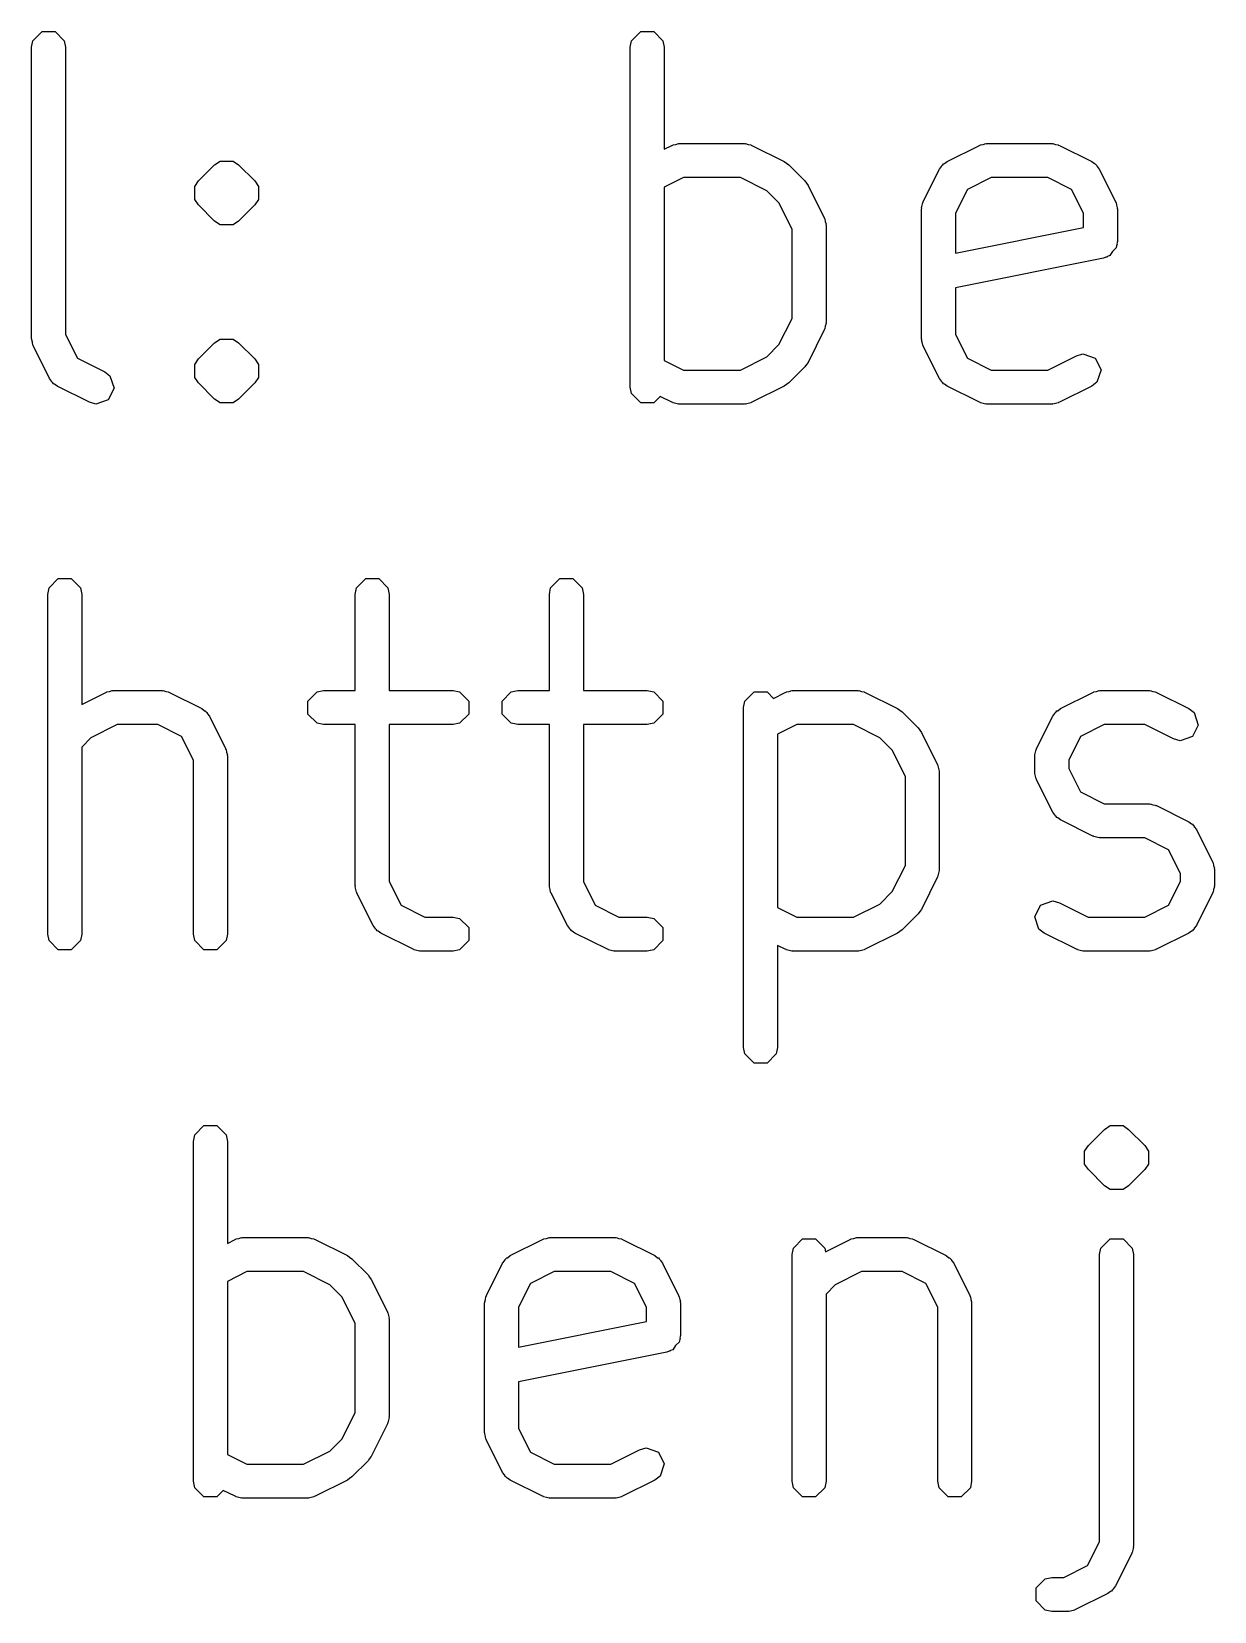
# Model space of a CAD drawing. Header units: inches. Extents: x 2.83 to 5.13, y -5.32 to -1.56.
# Drawn here: x 3.8722 to 4.0092, y -3.6085 to -3.4254 of the extents above; entities that cross this region are included whole.
import ezdxf

# ---------------------------------------------------------------- set-up
doc = ezdxf.new("R2010")
doc.units = ezdxf.units.IN
doc.header["$MEASUREMENT"] = 0
doc.layers.add('F.Silkscreen', color=41, linetype='CONTINUOUS', true_color=0xf2eda1)

msp = doc.modelspace()

# ---------------------------------------------------------------- linework, layer by layer
at = {"layer": 'F.Silkscreen', "linetype": 'CONTINUOUS'}
for p, q in [((3.8722, -3.42726), (3.87235, -3.42651)), ((3.87235, -3.42651), (3.87342, -3.42545)), ((3.87342, -3.42545), (3.87492, -3.42545)), ((3.87492, -3.42545), (3.87599, -3.42651)), ((3.87599, -3.42651), (3.87614, -3.42726)), ((3.94157, -3.42726), (3.94172, -3.42651)), ((3.94172, -3.42651), (3.94278, -3.42545)), ((3.94278, -3.42545), (3.94429, -3.42545)), ((3.94429, -3.42545), (3.94535, -3.42651)), ((3.94535, -3.42651), (3.9455, -3.42726)), ((3.8722, -3.46101), (3.8722, -3.42726)), ((3.87614, -3.42726), (3.87614, -3.46055)), ((3.94157, -3.46664), (3.94157, -3.42726)), ((3.9455, -3.42726), (3.9455, -3.43908)), ((3.9455, -3.43908), (3.9464, -3.43863)), ((3.9464, -3.43863), (3.9465, -3.4386)), ((3.9465, -3.4386), (3.94653, -3.43857)), ((3.94653, -3.43857), (3.94684, -3.43851)), ((3.94684, -3.43851), (3.94714, -3.43842)), ((3.94714, -3.43842), (3.94719, -3.43844)), ((3.94719, -3.43844), (3.94728, -3.43842)), ((3.94728, -3.43842), (3.95478, -3.43842)), ((3.95478, -3.43842), (3.95488, -3.43844)), ((3.95488, -3.43844), (3.95492, -3.43842)), ((3.95492, -3.43842), (3.95523, -3.43851)), ((3.95523, -3.43851), (3.95554, -3.43857)), ((3.95554, -3.43857), (3.95557, -3.4386)), ((3.95557, -3.4386), (3.95566, -3.43863)), ((3.95566, -3.43863), (3.95941, -3.4405)), ((3.97828, -3.4405), (3.98202, -3.43863)), ((3.98202, -3.43863), (3.98212, -3.4386)), ((3.98212, -3.4386), (3.98215, -3.43857)), ((3.98215, -3.43857), (3.98246, -3.43851)), ((3.98246, -3.43851), (3.98277, -3.43842)), ((3.98277, -3.43842), (3.98281, -3.43844)), ((3.98281, -3.43844), (3.98291, -3.43842)), ((3.98291, -3.43842), (3.9904, -3.43842)), ((3.9904, -3.43842), (3.9905, -3.43844)), ((3.9905, -3.43844), (3.99054, -3.43842)), ((3.99054, -3.43842), (3.99085, -3.43851)), ((3.99085, -3.43851), (3.99116, -3.43857)), ((3.99116, -3.43857), (3.99119, -3.4386)), ((3.99119, -3.4386), (3.99128, -3.43863)), ((3.99128, -3.43863), (3.99503, -3.4405)), ((3.89152, -3.44275), (3.8934, -3.44087)), ((3.8934, -3.44087), (3.89404, -3.44044)), ((3.89404, -3.44044), (3.89554, -3.44044)), ((3.89554, -3.44044), (3.89618, -3.44087)), ((3.89618, -3.44087), (3.89806, -3.44275)), ((3.95941, -3.4405), (3.95966, -3.4407)), ((3.95966, -3.4407), (3.95993, -3.44087)), ((3.95993, -3.44087), (3.9618, -3.44275)), ((3.97739, -3.44138), (3.97764, -3.44107)), ((3.97764, -3.44107), (3.97767, -3.44097)), ((3.97767, -3.44097), (3.97778, -3.44089)), ((3.97778, -3.44089), (3.97787, -3.44078)), ((3.97787, -3.44078), (3.97797, -3.44074)), ((3.97797, -3.44074), (3.97828, -3.4405)), ((3.99503, -3.4405), (3.99534, -3.44074)), ((3.99534, -3.44074), (3.99544, -3.44078)), ((3.99544, -3.44078), (3.99553, -3.44089)), ((3.99553, -3.44089), (3.99564, -3.44097)), ((3.99564, -3.44097), (3.99567, -3.44107)), ((3.99567, -3.44107), (3.99591, -3.44138)), ((3.8911, -3.44338), (3.89152, -3.44275)), ((3.89806, -3.44275), (3.89848, -3.44338)), ((3.94775, -3.44236), (3.9455, -3.44348)), ((3.95432, -3.44236), (3.94775, -3.44236)), ((3.95737, -3.44388), (3.95432, -3.44236)), ((3.9618, -3.44275), (3.96198, -3.44301)), ((3.96198, -3.44301), (3.96217, -3.44326)), ((3.97552, -3.44513), (3.97739, -3.44138)), ((3.98337, -3.44236), (3.98062, -3.44373)), ((3.98994, -3.44236), (3.98337, -3.44236)), ((3.99269, -3.44373), (3.98994, -3.44236)), ((3.99591, -3.44138), (3.99779, -3.44513)), ((3.8911, -3.44489), (3.8911, -3.44338)), ((3.8911, -3.44338), (3.8911, -3.44338)), ((3.89152, -3.44553), (3.8911, -3.44489)), ((3.89848, -3.44489), (3.89806, -3.44553)), ((3.89848, -3.44338), (3.89848, -3.44338)), ((3.89848, -3.44338), (3.89848, -3.44489)), ((3.9455, -3.44348), (3.9455, -3.46354)), ((3.95879, -3.4453), (3.95737, -3.44388)), ((3.96217, -3.44326), (3.96404, -3.44701)), ((3.98062, -3.44373), (3.97925, -3.44648)), ((3.99406, -3.44648), (3.99269, -3.44373)), ((3.8934, -3.4474), (3.89152, -3.44553)), ((3.89806, -3.44553), (3.89618, -3.4474)), ((3.96031, -3.44835), (3.95879, -3.4453)), ((3.97531, -3.44601), (3.97533, -3.44592)), ((3.97531, -3.46101), (3.97531, -3.44601)), ((3.97532, -3.44587), (3.9754, -3.44557)), ((3.97533, -3.44592), (3.97532, -3.44587)), ((3.9754, -3.44557), (3.97546, -3.44526)), ((3.97546, -3.44526), (3.97549, -3.44523)), ((3.97549, -3.44523), (3.97552, -3.44513)), ((3.97925, -3.44648), (3.97925, -3.45111)), ((3.99406, -3.44815), (3.99406, -3.44648)), ((3.99779, -3.44513), (3.99782, -3.44523)), ((3.99782, -3.44523), (3.99785, -3.44526)), ((3.99785, -3.44526), (3.99791, -3.44557)), ((3.99791, -3.44557), (3.99799, -3.44587)), ((3.99799, -3.44587), (3.99798, -3.44592)), ((3.99798, -3.44592), (3.998, -3.44601)), ((3.998, -3.44601), (3.998, -3.44976)), ((3.89404, -3.44783), (3.8934, -3.4474)), ((3.89554, -3.44783), (3.89404, -3.44783)), ((3.89404, -3.44783), (3.89404, -3.44783)), ((3.89618, -3.4474), (3.89554, -3.44783)), ((3.96031, -3.45867), (3.96031, -3.44835)), ((3.96404, -3.44701), (3.96407, -3.4471)), ((3.96407, -3.4471), (3.9641, -3.44713)), ((3.9641, -3.44713), (3.96416, -3.44744)), ((3.96416, -3.44744), (3.96425, -3.44775)), ((3.96425, -3.44775), (3.96423, -3.44779)), ((3.96423, -3.44779), (3.96425, -3.44789)), ((3.96425, -3.44789), (3.96425, -3.45914)), ((3.97925, -3.45111), (3.99406, -3.44815)), ((3.9979, -3.45023), (3.99785, -3.45052)), ((3.99796, -3.45014), (3.9979, -3.45023)), ((3.998, -3.44976), (3.99794, -3.45005)), ((3.99794, -3.45005), (3.99796, -3.45014)), ((3.99641, -3.45169), (3.97925, -3.45513)), ((3.99668, -3.45158), (3.99641, -3.45169)), ((3.99678, -3.45158), (3.99668, -3.45158)), ((3.99685, -3.45151), (3.99678, -3.45158)), ((3.99712, -3.4514), (3.99685, -3.45151)), ((3.99744, -3.45092), (3.99712, -3.4514)), ((3.99785, -3.45052), (3.99744, -3.45092)), ((3.97925, -3.45513), (3.97925, -3.46055)), ((3.95879, -3.46172), (3.96031, -3.45867)), ((3.96416, -3.45958), (3.9641, -3.45989)), ((3.96425, -3.45928), (3.96416, -3.45958)), ((3.96425, -3.45914), (3.96423, -3.45923)), ((3.96423, -3.45923), (3.96425, -3.45928)), ((3.87222, -3.46111), (3.8722, -3.46101)), ((3.87221, -3.46115), (3.87222, -3.46111)), ((3.87229, -3.46145), (3.87221, -3.46115)), ((3.87614, -3.46055), (3.87751, -3.46329)), ((3.8934, -3.46149), (3.89404, -3.46107)), ((3.89404, -3.46107), (3.89554, -3.46107)), ((3.89554, -3.46107), (3.89554, -3.46107)), ((3.89554, -3.46107), (3.89618, -3.46149)), ((3.96404, -3.46002), (3.96217, -3.46377)), ((3.96407, -3.45992), (3.96404, -3.46002)), ((3.9641, -3.45989), (3.96407, -3.45992)), ((3.97533, -3.46111), (3.97531, -3.46101)), ((3.97532, -3.46115), (3.97533, -3.46111)), ((3.9754, -3.46145), (3.97532, -3.46115)), ((3.97925, -3.46055), (3.98062, -3.46329)), ((3.87235, -3.46176), (3.87229, -3.46145)), ((3.87238, -3.4618), (3.87235, -3.46176)), ((3.87241, -3.46189), (3.87238, -3.4618)), ((3.87428, -3.46564), (3.87241, -3.46189)), ((3.89152, -3.46337), (3.8934, -3.46149)), ((3.89618, -3.46149), (3.89806, -3.46337)), ((3.95432, -3.46467), (3.95737, -3.46314)), ((3.95737, -3.46314), (3.95879, -3.46172)), ((3.97546, -3.46176), (3.9754, -3.46145)), ((3.97549, -3.4618), (3.97546, -3.46176)), ((3.97552, -3.46189), (3.97549, -3.4618)), ((3.97739, -3.46564), (3.97552, -3.46189)), ((3.98994, -3.46467), (3.99327, -3.463)), ((3.99327, -3.463), (3.99401, -3.4628)), ((3.99401, -3.4628), (3.99544, -3.46327)), ((3.87751, -3.46329), (3.88067, -3.46487)), ((3.88067, -3.46487), (3.88128, -3.46535)), ((3.8911, -3.46401), (3.89152, -3.46337)), ((3.8911, -3.46551), (3.8911, -3.46401)), ((3.89806, -3.46337), (3.89848, -3.46401)), ((3.89848, -3.46401), (3.89848, -3.46551)), ((3.9455, -3.46354), (3.94775, -3.46467)), ((3.94775, -3.46467), (3.95432, -3.46467)), ((3.9618, -3.46428), (3.95993, -3.46615)), ((3.96198, -3.46401), (3.9618, -3.46428)), ((3.96217, -3.46377), (3.96198, -3.46401)), ((3.98062, -3.46329), (3.98337, -3.46467)), ((3.98337, -3.46467), (3.98994, -3.46467)), ((3.99544, -3.46327), (3.99612, -3.46462)), ((3.99612, -3.46462), (3.99564, -3.46605)), ((3.87452, -3.46595), (3.87428, -3.46564)), ((3.87456, -3.46605), (3.87452, -3.46595)), ((3.87467, -3.46614), (3.87456, -3.46605)), ((3.87475, -3.46625), (3.87467, -3.46614)), ((3.87485, -3.46628), (3.87475, -3.46625)), ((3.87516, -3.46652), (3.87485, -3.46628)), ((3.87891, -3.4684), (3.87516, -3.46652)), ((3.88176, -3.46677), (3.88108, -3.46812)), ((3.88128, -3.46535), (3.88176, -3.46677)), ((3.89152, -3.46615), (3.8911, -3.46551)), ((3.8911, -3.46551), (3.8911, -3.46551)), ((3.8934, -3.46803), (3.89152, -3.46615)), ((3.89806, -3.46615), (3.89618, -3.46803)), ((3.89848, -3.46551), (3.89806, -3.46615)), ((3.94172, -3.46739), (3.94157, -3.46664)), ((3.95941, -3.46652), (3.95566, -3.4684)), ((3.95966, -3.46633), (3.95941, -3.46652)), ((3.95993, -3.46615), (3.95966, -3.46633)), ((3.97764, -3.46595), (3.97739, -3.46564)), ((3.97767, -3.46605), (3.97764, -3.46595)), ((3.97778, -3.46614), (3.97767, -3.46605)), ((3.97787, -3.46625), (3.97778, -3.46614)), ((3.97797, -3.46628), (3.97787, -3.46625)), ((3.97828, -3.46652), (3.97797, -3.46628)), ((3.98202, -3.4684), (3.97828, -3.46652)), ((3.99503, -3.46652), (3.99128, -3.4684)), ((3.99564, -3.46605), (3.99503, -3.46652)), ((3.87965, -3.4686), (3.87891, -3.4684)), ((3.88108, -3.46812), (3.87965, -3.4686)), ((3.89404, -3.46845), (3.8934, -3.46803)), ((3.89554, -3.46845), (3.89404, -3.46845)), ((3.89404, -3.46845), (3.89404, -3.46845)), ((3.89618, -3.46803), (3.89554, -3.46845)), ((3.94278, -3.46845), (3.94172, -3.46739)), ((3.94429, -3.46845), (3.94278, -3.46845)), ((3.94503, -3.46771), (3.94429, -3.46845)), ((3.9464, -3.4684), (3.94503, -3.46771)), ((3.9465, -3.46842), (3.9464, -3.4684)), ((3.94653, -3.46845), (3.9465, -3.46842)), ((3.94684, -3.46852), (3.94653, -3.46845)), ((3.94714, -3.4686), (3.94684, -3.46852)), ((3.94719, -3.46858), (3.94714, -3.4686)), ((3.94728, -3.4686), (3.94719, -3.46858)), ((3.95478, -3.4686), (3.94728, -3.4686)), ((3.95488, -3.46858), (3.95478, -3.4686)), ((3.95492, -3.4686), (3.95488, -3.46858)), ((3.95523, -3.46852), (3.95492, -3.4686)), ((3.95554, -3.46845), (3.95523, -3.46852)), ((3.95557, -3.46842), (3.95554, -3.46845)), ((3.95566, -3.4684), (3.95557, -3.46842)), ((3.98212, -3.46842), (3.98202, -3.4684)), ((3.98215, -3.46845), (3.98212, -3.46842)), ((3.98246, -3.46852), (3.98215, -3.46845)), ((3.98277, -3.4686), (3.98246, -3.46852)), ((3.98281, -3.46858), (3.98277, -3.4686)), ((3.98291, -3.4686), (3.98281, -3.46858)), ((3.9904, -3.4686), (3.98291, -3.4686)), ((3.9905, -3.46858), (3.9904, -3.4686)), ((3.99054, -3.4686), (3.9905, -3.46858)), ((3.99085, -3.46852), (3.99054, -3.4686)), ((3.99116, -3.46845), (3.99085, -3.46852)), ((3.99119, -3.46842), (3.99116, -3.46845)), ((3.99128, -3.4684), (3.99119, -3.46842)), ((3.87422, -3.4899), (3.87529, -3.48883)), ((3.87529, -3.48883), (3.8768, -3.48883)), ((3.8768, -3.48883), (3.87786, -3.4899)), ((3.90985, -3.4899), (3.91091, -3.48883)), ((3.91091, -3.48883), (3.91242, -3.48883)), ((3.91242, -3.48883), (3.91348, -3.4899)), ((3.93234, -3.4899), (3.93341, -3.48883)), ((3.93341, -3.48883), (3.93491, -3.48883)), ((3.93491, -3.48883), (3.93598, -3.4899)), ((3.87407, -3.49065), (3.87422, -3.4899)), ((3.87407, -3.53002), (3.87407, -3.49065)), ((3.87786, -3.4899), (3.87801, -3.49065)), ((3.87801, -3.49065), (3.87801, -3.5034)), ((3.9097, -3.49065), (3.90985, -3.4899)), ((3.9097, -3.5018), (3.9097, -3.49065)), ((3.91348, -3.4899), (3.91363, -3.49065)), ((3.91363, -3.49065), (3.91363, -3.5018)), ((3.93219, -3.49065), (3.93234, -3.4899)), ((3.93219, -3.5018), (3.93219, -3.49065)), ((3.93598, -3.4899), (3.93613, -3.49065)), ((3.93613, -3.49065), (3.93613, -3.5018)), ((3.87801, -3.5034), (3.88079, -3.50201)), ((3.88079, -3.50201), (3.88088, -3.50199)), ((3.88088, -3.50199), (3.88091, -3.50195)), ((3.88091, -3.50195), (3.88122, -3.50189)), ((3.88122, -3.50189), (3.88153, -3.50181)), ((3.88153, -3.50181), (3.88157, -3.50182)), ((3.88157, -3.50182), (3.88167, -3.5018)), ((3.88167, -3.5018), (3.88729, -3.5018)), ((3.88729, -3.5018), (3.88739, -3.50182)), ((3.88739, -3.50182), (3.88743, -3.50181)), ((3.88743, -3.50181), (3.88774, -3.50189)), ((3.88774, -3.50189), (3.88805, -3.50195)), ((3.88805, -3.50195), (3.88808, -3.50199)), ((3.88808, -3.50199), (3.88817, -3.50201)), ((3.88817, -3.50201), (3.89192, -3.50389)), ((3.90422, -3.50302), (3.90529, -3.50195)), ((3.90422, -3.50453), (3.90422, -3.50302)), ((3.90529, -3.50195), (3.90604, -3.5018)), ((3.90604, -3.5018), (3.9097, -3.5018)), ((3.91363, -3.5018), (3.92104, -3.5018)), ((3.92104, -3.5018), (3.92179, -3.50195)), ((3.92179, -3.50195), (3.92286, -3.50302)), ((3.92286, -3.50302), (3.92286, -3.50453)), ((3.92672, -3.50302), (3.92778, -3.50195)), ((3.92672, -3.50453), (3.92672, -3.50302)), ((3.92778, -3.50195), (3.92854, -3.5018)), ((3.92854, -3.5018), (3.93219, -3.5018)), ((3.93613, -3.5018), (3.94353, -3.5018)), ((3.94353, -3.5018), (3.94429, -3.50195)), ((3.94429, -3.50195), (3.94535, -3.50302)), ((3.94535, -3.50302), (3.94535, -3.50453)), ((3.95469, -3.50377), (3.95484, -3.50302)), ((3.95484, -3.50302), (3.95591, -3.50195)), ((3.95591, -3.50195), (3.95741, -3.50195)), ((3.95741, -3.50195), (3.95816, -3.5027)), ((3.95816, -3.5027), (3.95953, -3.50201)), ((3.95953, -3.50201), (3.95962, -3.50199)), ((3.95962, -3.50199), (3.95965, -3.50195)), ((3.95965, -3.50195), (3.95996, -3.50189)), ((3.95996, -3.50189), (3.96027, -3.50181)), ((3.96027, -3.50181), (3.96031, -3.50182)), ((3.96031, -3.50182), (3.96041, -3.5018)), ((3.96041, -3.5018), (3.96791, -3.5018)), ((3.96791, -3.5018), (3.968, -3.50182)), ((3.968, -3.50182), (3.96805, -3.50181)), ((3.96805, -3.50181), (3.96835, -3.50189)), ((3.96835, -3.50189), (3.96866, -3.50195)), ((3.96866, -3.50195), (3.96869, -3.50199)), ((3.96869, -3.50199), (3.96879, -3.50201)), ((3.96879, -3.50201), (3.97254, -3.50389)), ((3.9914, -3.50389), (3.99515, -3.50201)), ((3.99515, -3.50201), (3.99524, -3.50199)), ((3.99524, -3.50199), (3.99528, -3.50195)), ((3.99528, -3.50195), (3.99558, -3.50189)), ((3.99558, -3.50189), (3.99589, -3.50181)), ((3.99589, -3.50181), (3.99593, -3.50182)), ((3.99593, -3.50182), (3.99603, -3.5018)), ((3.99603, -3.5018), (4.00165, -3.5018)), ((4.00165, -3.5018), (4.00175, -3.50182)), ((4.00175, -3.50182), (4.00179, -3.50181)), ((4.00179, -3.50181), (4.0021, -3.50189)), ((4.0021, -3.50189), (4.00241, -3.50195)), ((4.00241, -3.50195), (4.00244, -3.50199)), ((4.00244, -3.50199), (4.00253, -3.50201)), ((4.00253, -3.50201), (4.00628, -3.50389)), ((3.89192, -3.50389), (3.89223, -3.50413)), ((3.89223, -3.50413), (3.89233, -3.50416)), ((3.89233, -3.50416), (3.89242, -3.50427)), ((3.89242, -3.50427), (3.89253, -3.50436)), ((3.89253, -3.50436), (3.89256, -3.50446)), ((3.89256, -3.50446), (3.8928, -3.50477)), ((3.8928, -3.50477), (3.89468, -3.50852)), ((3.90529, -3.50559), (3.90422, -3.50453)), ((3.92286, -3.50453), (3.92179, -3.50559)), ((3.92778, -3.50559), (3.92672, -3.50453)), ((3.94535, -3.50453), (3.94429, -3.50559)), ((3.95469, -3.54314), (3.95469, -3.50377)), ((3.97254, -3.50389), (3.97279, -3.50408)), ((3.97279, -3.50408), (3.97305, -3.50425)), ((3.97305, -3.50425), (3.97492, -3.50613)), ((3.98864, -3.50852), (3.99052, -3.50477)), ((3.99052, -3.50477), (3.99076, -3.50446)), ((3.99076, -3.50446), (3.99079, -3.50436)), ((3.99079, -3.50436), (3.9909, -3.50427)), ((3.9909, -3.50427), (3.99099, -3.50416)), ((3.99099, -3.50416), (3.99109, -3.50413)), ((3.99109, -3.50413), (3.9914, -3.50389)), ((4.00628, -3.50389), (4.00689, -3.50436)), ((4.00689, -3.50436), (4.00737, -3.50579)), ((3.88213, -3.50574), (3.87908, -3.50726)), ((3.88683, -3.50574), (3.88213, -3.50574)), ((3.88957, -3.50711), (3.88683, -3.50574)), ((3.89095, -3.50986), (3.88957, -3.50711)), ((3.90604, -3.50574), (3.90529, -3.50559)), ((3.9097, -3.50574), (3.90604, -3.50574)), ((3.9097, -3.52439), (3.9097, -3.50574)), ((3.92104, -3.50574), (3.91363, -3.50574)), ((3.91363, -3.50574), (3.91363, -3.52393)), ((3.92179, -3.50559), (3.92104, -3.50574)), ((3.92854, -3.50574), (3.92778, -3.50559)), ((3.93219, -3.50574), (3.92854, -3.50574)), ((3.93219, -3.52439), (3.93219, -3.50574)), ((3.94353, -3.50574), (3.93613, -3.50574)), ((3.93613, -3.50574), (3.93613, -3.52393)), ((3.94429, -3.50559), (3.94353, -3.50574)), ((3.96087, -3.50574), (3.95863, -3.50686)), ((3.95863, -3.50686), (3.95863, -3.52693)), ((3.96744, -3.50574), (3.96087, -3.50574)), ((3.97049, -3.50726), (3.96744, -3.50574)), ((3.97492, -3.50613), (3.9751, -3.50639)), ((3.9751, -3.50639), (3.97529, -3.50664)), ((3.97529, -3.50664), (3.97717, -3.51039)), ((3.99375, -3.50711), (3.99237, -3.50986)), ((3.99649, -3.50574), (3.99375, -3.50711)), ((4.00119, -3.50574), (3.99649, -3.50574)), ((4.00452, -3.50741), (4.00119, -3.50574)), ((4.00669, -3.50713), (4.00526, -3.50761)), ((4.00737, -3.50579), (4.00669, -3.50713)), ((3.87908, -3.50726), (3.87801, -3.50834)), ((3.87801, -3.50834), (3.87801, -3.53002)), ((3.89468, -3.50852), (3.8947, -3.50861)), ((3.8947, -3.50861), (3.89473, -3.50864)), ((3.89473, -3.50864), (3.8948, -3.50895)), ((3.8948, -3.50895), (3.89488, -3.50926)), ((3.97191, -3.50869), (3.97049, -3.50726)), ((3.97344, -3.51174), (3.97191, -3.50869)), ((3.98844, -3.50926), (3.98852, -3.50895)), ((3.98852, -3.50895), (3.98859, -3.50864)), ((3.98859, -3.50864), (3.98862, -3.50861)), ((3.98862, -3.50861), (3.98864, -3.50852)), ((4.00526, -3.50761), (4.00452, -3.50741)), ((3.89095, -3.53002), (3.89095, -3.50986)), ((3.89488, -3.50926), (3.89487, -3.5093)), ((3.89487, -3.5093), (3.89488, -3.5094)), ((3.89488, -3.5094), (3.89488, -3.53002)), ((3.97717, -3.51039), (3.97719, -3.51049)), ((3.97719, -3.51049), (3.97722, -3.51052)), ((3.97722, -3.51052), (3.97729, -3.51083)), ((3.97729, -3.51083), (3.97737, -3.51113)), ((3.98845, -3.5093), (3.98844, -3.50926)), ((3.98844, -3.5094), (3.98845, -3.5093)), ((3.98844, -3.51127), (3.98844, -3.5094)), ((3.99237, -3.50986), (3.99237, -3.51081)), ((3.99237, -3.51081), (3.99375, -3.51355)), ((3.97344, -3.52205), (3.97344, -3.51174)), ((3.97737, -3.51113), (3.97736, -3.51117)), ((3.97736, -3.51117), (3.97737, -3.51127)), ((3.97737, -3.51127), (3.97737, -3.52252)), ((3.98845, -3.51137), (3.98844, -3.51127)), ((3.98844, -3.51141), (3.98845, -3.51137)), ((3.98852, -3.51171), (3.98844, -3.51141)), ((3.98859, -3.51202), (3.98852, -3.51171)), ((3.98862, -3.51206), (3.98859, -3.51202)), ((3.98864, -3.51215), (3.98862, -3.51206)), ((3.99052, -3.5159), (3.98864, -3.51215)), ((3.99375, -3.51355), (3.99649, -3.51493)), ((3.99076, -3.51621), (3.99052, -3.5159)), ((3.99079, -3.51631), (3.99076, -3.51621)), ((3.9909, -3.5164), (3.99079, -3.51631)), ((3.99649, -3.51493), (4.00165, -3.51493)), ((4.00165, -3.51493), (4.00175, -3.51495)), ((4.00175, -3.51495), (4.00179, -3.51493)), ((4.00179, -3.51493), (4.0021, -3.51502)), ((4.0021, -3.51502), (4.00241, -3.51508)), ((4.00241, -3.51508), (4.00244, -3.51511)), ((4.00244, -3.51511), (4.00253, -3.51513)), ((4.00253, -3.51513), (4.00628, -3.51701)), ((3.99099, -3.51651), (3.9909, -3.5164)), ((3.99109, -3.51654), (3.99099, -3.51651)), ((3.9914, -3.51678), (3.99109, -3.51654)), ((3.99515, -3.51866), (3.9914, -3.51678)), ((4.00628, -3.51701), (4.00659, -3.51725)), ((4.00659, -3.51725), (4.00669, -3.51728)), ((4.00669, -3.51728), (4.00678, -3.51739)), ((4.00678, -3.51739), (4.00689, -3.51748)), ((4.00689, -3.51748), (4.00692, -3.51758)), ((4.00692, -3.51758), (4.00716, -3.51789)), ((4.00716, -3.51789), (4.00904, -3.52164)), ((3.99524, -3.51868), (3.99515, -3.51866)), ((3.99528, -3.51871), (3.99524, -3.51868)), ((3.99558, -3.51878), (3.99528, -3.51871)), ((3.99589, -3.51886), (3.99558, -3.51878)), ((3.99593, -3.51884), (3.99589, -3.51886)), ((3.99603, -3.51886), (3.99593, -3.51884)), ((4.00119, -3.51886), (3.99603, -3.51886)), ((4.00394, -3.52024), (4.00119, -3.51886)), ((4.00531, -3.52298), (4.00394, -3.52024)), ((4.00904, -3.52164), (4.00906, -3.52173)), ((4.00906, -3.52173), (4.0091, -3.52177)), ((4.0091, -3.52177), (4.00916, -3.52208)), ((3.97191, -3.5251), (3.97344, -3.52205)), ((3.97717, -3.5234), (3.97529, -3.52715)), ((3.97719, -3.5233), (3.97717, -3.5234)), ((3.97722, -3.52327), (3.97719, -3.5233)), ((3.97729, -3.52296), (3.97722, -3.52327)), ((3.97737, -3.52266), (3.97729, -3.52296)), ((3.97737, -3.52252), (3.97736, -3.52262)), ((3.97736, -3.52262), (3.97737, -3.52266)), ((4.00531, -3.52393), (4.00531, -3.52298)), ((4.00916, -3.52208), (4.00924, -3.52238)), ((4.00924, -3.52238), (4.00923, -3.52242)), ((4.00923, -3.52242), (4.00925, -3.52252)), ((4.00925, -3.52252), (4.00925, -3.52439)), ((3.90971, -3.52449), (3.9097, -3.52439)), ((3.9097, -3.52453), (3.90971, -3.52449)), ((3.90978, -3.52484), (3.9097, -3.52453)), ((3.90985, -3.52515), (3.90978, -3.52484)), ((3.90988, -3.52518), (3.90985, -3.52515)), ((3.9099, -3.52527), (3.90988, -3.52518)), ((3.91178, -3.52902), (3.9099, -3.52527)), ((3.91363, -3.52393), (3.91501, -3.52668)), ((3.93221, -3.52449), (3.93219, -3.52439)), ((3.9322, -3.52453), (3.93221, -3.52449)), ((3.93228, -3.52484), (3.9322, -3.52453)), ((3.93234, -3.52515), (3.93228, -3.52484)), ((3.93237, -3.52518), (3.93234, -3.52515)), ((3.9324, -3.52527), (3.93237, -3.52518)), ((3.93428, -3.52902), (3.9324, -3.52527)), ((3.93613, -3.52393), (3.9375, -3.52668)), ((3.97049, -3.52653), (3.97191, -3.5251)), ((4.00394, -3.52668), (4.00531, -3.52393)), ((4.00904, -3.52527), (4.00716, -3.52902)), ((4.00906, -3.52518), (4.00904, -3.52527)), ((4.0091, -3.52515), (4.00906, -3.52518)), ((4.00916, -3.52484), (4.0091, -3.52515)), ((4.00924, -3.52453), (4.00916, -3.52484)), ((4.00925, -3.52439), (4.00923, -3.52449)), ((4.00923, -3.52449), (4.00924, -3.52453)), ((3.91501, -3.52668), (3.91775, -3.52805)), ((3.9375, -3.52668), (3.94025, -3.52805)), ((3.95863, -3.52693), (3.96087, -3.52805)), ((3.96744, -3.52805), (3.97049, -3.52653)), ((3.97529, -3.52715), (3.9751, -3.5274)), ((3.98844, -3.528), (3.98911, -3.52666)), ((3.98911, -3.52666), (3.99054, -3.52618)), ((3.99054, -3.52618), (3.99128, -3.52638)), ((3.99128, -3.52638), (3.99462, -3.52805)), ((4.00119, -3.52805), (4.00394, -3.52668)), ((3.91202, -3.52933), (3.91178, -3.52902)), ((3.91775, -3.52805), (3.92104, -3.52805)), ((3.92104, -3.52805), (3.92179, -3.5282)), ((3.92179, -3.5282), (3.92286, -3.52927)), ((3.93452, -3.52933), (3.93428, -3.52902)), ((3.94025, -3.52805), (3.94353, -3.52805)), ((3.94353, -3.52805), (3.94429, -3.5282)), ((3.94429, -3.5282), (3.94535, -3.52927)), ((3.96087, -3.52805), (3.96744, -3.52805)), ((3.97492, -3.52766), (3.97305, -3.52954)), ((3.9751, -3.5274), (3.97492, -3.52766)), ((3.98892, -3.52943), (3.98844, -3.528)), ((3.99462, -3.52805), (4.00119, -3.52805)), ((4.00716, -3.52902), (4.00692, -3.52933)), ((3.87422, -3.53077), (3.87407, -3.53002)), ((3.87529, -3.53184), (3.87422, -3.53077)), ((3.87786, -3.53077), (3.8768, -3.53184)), ((3.87801, -3.53002), (3.87786, -3.53077)), ((3.8911, -3.53077), (3.89095, -3.53002)), ((3.89216, -3.53184), (3.8911, -3.53077)), ((3.89473, -3.53077), (3.89367, -3.53184)), ((3.89488, -3.53002), (3.89473, -3.53077)), ((3.91205, -3.52943), (3.91202, -3.52933)), ((3.91216, -3.52952), (3.91205, -3.52943)), ((3.91225, -3.52963), (3.91216, -3.52952)), ((3.91235, -3.52966), (3.91225, -3.52963)), ((3.91266, -3.5299), (3.91235, -3.52966)), ((3.91641, -3.53178), (3.91266, -3.5299)), ((3.92286, -3.53077), (3.92179, -3.53184)), ((3.92286, -3.52927), (3.92286, -3.53077)), ((3.93455, -3.52943), (3.93452, -3.52933)), ((3.93466, -3.52952), (3.93455, -3.52943)), ((3.93475, -3.52963), (3.93466, -3.52952)), ((3.93485, -3.52966), (3.93475, -3.52963)), ((3.93516, -3.5299), (3.93485, -3.52966)), ((3.93891, -3.53178), (3.93516, -3.5299)), ((3.94535, -3.53077), (3.94429, -3.53184)), ((3.94535, -3.52927), (3.94535, -3.53077)), ((3.97254, -3.5299), (3.96879, -3.53178)), ((3.97279, -3.52971), (3.97254, -3.5299)), ((3.97305, -3.52954), (3.97279, -3.52971)), ((3.98952, -3.5299), (3.98892, -3.52943)), ((3.99327, -3.53178), (3.98952, -3.5299)), ((4.00628, -3.5299), (4.00253, -3.53178)), ((4.00659, -3.52966), (4.00628, -3.5299)), ((4.00669, -3.52963), (4.00659, -3.52966)), ((4.00678, -3.52952), (4.00669, -3.52963)), ((4.00689, -3.52943), (4.00678, -3.52952)), ((4.00692, -3.52933), (4.00689, -3.52943)), ((3.8768, -3.53184), (3.87529, -3.53184)), ((3.89367, -3.53184), (3.89216, -3.53184)), ((3.9165, -3.53181), (3.91641, -3.53178)), ((3.91653, -3.53184), (3.9165, -3.53181)), ((3.91684, -3.5319), (3.91653, -3.53184)), ((3.91715, -3.53198), (3.91684, -3.5319)), ((3.91719, -3.53197), (3.91715, -3.53198)), ((3.91729, -3.53199), (3.91719, -3.53197)), ((3.92104, -3.53199), (3.91729, -3.53199)), ((3.92179, -3.53184), (3.92104, -3.53199)), ((3.939, -3.53181), (3.93891, -3.53178)), ((3.93903, -3.53184), (3.939, -3.53181)), ((3.93934, -3.5319), (3.93903, -3.53184)), ((3.93965, -3.53198), (3.93934, -3.5319)), ((3.93969, -3.53197), (3.93965, -3.53198)), ((3.93979, -3.53199), (3.93969, -3.53197)), ((3.94353, -3.53199), (3.93979, -3.53199)), ((3.94429, -3.53184), (3.94353, -3.53199)), ((3.95953, -3.53178), (3.95863, -3.53133)), ((3.95863, -3.53133), (3.95863, -3.54314)), ((3.95962, -3.53181), (3.95953, -3.53178)), ((3.95965, -3.53184), (3.95962, -3.53181)), ((3.95996, -3.5319), (3.95965, -3.53184)), ((3.96027, -3.53198), (3.95996, -3.5319)), ((3.96031, -3.53197), (3.96027, -3.53198)), ((3.96041, -3.53199), (3.96031, -3.53197)), ((3.96791, -3.53199), (3.96041, -3.53199)), ((3.968, -3.53197), (3.96791, -3.53199)), ((3.96805, -3.53198), (3.968, -3.53197)), ((3.96835, -3.5319), (3.96805, -3.53198)), ((3.96866, -3.53184), (3.96835, -3.5319)), ((3.96869, -3.53181), (3.96866, -3.53184)), ((3.96879, -3.53178), (3.96869, -3.53181)), ((3.99337, -3.53181), (3.99327, -3.53178)), ((3.9934, -3.53184), (3.99337, -3.53181)), ((3.99371, -3.5319), (3.9934, -3.53184)), ((3.99401, -3.53198), (3.99371, -3.5319)), ((3.99406, -3.53197), (3.99401, -3.53198)), ((3.99415, -3.53199), (3.99406, -3.53197)), ((4.00165, -3.53199), (3.99415, -3.53199)), ((4.00175, -3.53197), (4.00165, -3.53199)), ((4.00179, -3.53198), (4.00175, -3.53197)), ((4.0021, -3.5319), (4.00179, -3.53198)), ((4.00241, -3.53184), (4.0021, -3.5319)), ((4.00244, -3.53181), (4.00241, -3.53184)), ((4.00253, -3.53178), (4.00244, -3.53181)), ((3.95484, -3.5439), (3.95469, -3.54314)), ((3.95863, -3.54314), (3.95848, -3.5439)), ((3.95591, -3.54496), (3.95484, -3.5439)), ((3.95741, -3.54496), (3.95591, -3.54496)), ((3.95848, -3.5439), (3.95741, -3.54496)), ((3.8911, -3.55328), (3.89216, -3.55221)), ((3.89216, -3.55221), (3.89367, -3.55221)), ((3.89367, -3.55221), (3.89473, -3.55328)), ((3.99464, -3.55452), (3.99651, -3.55264)), ((3.99651, -3.55264), (3.99715, -3.55221)), ((3.99715, -3.55221), (3.99866, -3.55221)), ((3.99866, -3.55221), (3.9993, -3.55264)), ((3.9993, -3.55264), (4.00117, -3.55452)), ((3.89095, -3.55403), (3.8911, -3.55328)), ((3.89095, -3.5934), (3.89095, -3.55403)), ((3.89473, -3.55328), (3.89488, -3.55403)), ((3.89488, -3.55403), (3.89488, -3.56585)), ((3.99421, -3.55515), (3.99464, -3.55452)), ((4.00117, -3.55452), (4.0016, -3.55515)), ((3.99421, -3.55666), (3.99421, -3.55515)), ((3.99421, -3.55515), (3.99421, -3.55515)), ((4.0016, -3.55515), (4.0016, -3.55515)), ((4.0016, -3.55515), (4.0016, -3.55666)), ((3.99464, -3.5573), (3.99421, -3.55666)), ((3.99651, -3.55917), (3.99464, -3.5573)), ((4.00117, -3.5573), (3.9993, -3.55917)), ((4.0016, -3.55666), (4.00117, -3.5573)), ((3.99715, -3.5596), (3.99651, -3.55917)), ((3.99866, -3.5596), (3.99715, -3.5596)), ((3.99715, -3.5596), (3.99715, -3.5596)), ((3.9993, -3.55917), (3.99866, -3.5596)), ((3.89488, -3.56585), (3.89579, -3.56539)), ((3.89579, -3.56539), (3.89588, -3.56537)), ((3.89588, -3.56537), (3.89591, -3.56534)), ((3.89591, -3.56534), (3.89622, -3.56528)), ((3.89622, -3.56528), (3.89653, -3.56519)), ((3.89653, -3.56519), (3.89657, -3.56521)), ((3.89657, -3.56521), (3.89667, -3.56519)), ((3.89667, -3.56519), (3.90416, -3.56519)), ((3.90416, -3.56519), (3.90426, -3.56521)), ((3.90426, -3.56521), (3.9043, -3.56519)), ((3.9043, -3.56519), (3.90461, -3.56528)), ((3.90461, -3.56528), (3.90492, -3.56534)), ((3.90492, -3.56534), (3.90495, -3.56537)), ((3.90495, -3.56537), (3.90505, -3.56539)), ((3.90505, -3.56539), (3.90879, -3.56727)), ((3.92766, -3.56727), (3.93141, -3.56539)), ((3.93141, -3.56539), (3.9315, -3.56537)), ((3.9315, -3.56537), (3.93153, -3.56534)), ((3.93153, -3.56534), (3.93184, -3.56528)), ((3.93184, -3.56528), (3.93215, -3.56519)), ((3.93215, -3.56519), (3.93219, -3.56521)), ((3.93219, -3.56521), (3.93229, -3.56519)), ((3.93229, -3.56519), (3.93979, -3.56519)), ((3.93979, -3.56519), (3.93988, -3.56521)), ((3.93988, -3.56521), (3.93993, -3.56519)), ((3.93993, -3.56519), (3.94023, -3.56528)), ((3.94023, -3.56528), (3.94054, -3.56534)), ((3.94054, -3.56534), (3.94057, -3.56537)), ((3.94057, -3.56537), (3.94067, -3.56539)), ((3.94067, -3.56539), (3.94442, -3.56727)), ((3.96046, -3.5664), (3.96153, -3.56534)), ((3.96153, -3.56534), (3.96304, -3.56534)), ((3.96304, -3.56534), (3.9641, -3.5664)), ((3.96418, -3.56682), (3.96703, -3.56539)), ((3.96703, -3.56539), (3.96712, -3.56537)), ((3.96712, -3.56537), (3.96715, -3.56534)), ((3.96715, -3.56534), (3.96746, -3.56528)), ((3.96746, -3.56528), (3.96777, -3.56519)), ((3.96777, -3.56519), (3.96781, -3.56521)), ((3.96781, -3.56521), (3.96791, -3.56519)), ((3.96791, -3.56519), (3.97353, -3.56519)), ((3.97353, -3.56519), (3.97363, -3.56521)), ((3.97363, -3.56521), (3.97367, -3.56519)), ((3.97367, -3.56519), (3.97397, -3.56528)), ((3.97397, -3.56528), (3.97428, -3.56534)), ((3.97428, -3.56534), (3.97432, -3.56537)), ((3.97432, -3.56537), (3.97441, -3.56539)), ((3.97441, -3.56539), (3.97816, -3.56727)), ((3.99608, -3.5664), (3.99715, -3.56534)), ((3.99715, -3.56534), (3.99866, -3.56534)), ((3.99866, -3.56534), (3.99972, -3.5664)), ((3.90879, -3.56727), (3.90904, -3.56746)), ((3.90904, -3.56746), (3.90931, -3.56764)), ((3.92716, -3.56765), (3.92725, -3.56754)), ((3.92725, -3.56754), (3.92735, -3.56751)), ((3.92735, -3.56751), (3.92766, -3.56727)), ((3.94442, -3.56727), (3.94472, -3.56751)), ((3.94472, -3.56751), (3.94482, -3.56754)), ((3.94482, -3.56754), (3.94491, -3.56765)), ((3.96031, -3.56716), (3.96046, -3.5664)), ((3.96031, -3.5934), (3.96031, -3.56716)), ((3.9641, -3.5664), (3.96418, -3.56682)), ((3.97816, -3.56727), (3.97847, -3.56751)), ((3.97847, -3.56751), (3.97857, -3.56754)), ((3.97857, -3.56754), (3.97866, -3.56765)), ((3.99593, -3.56716), (3.99608, -3.5664)), ((3.99593, -3.60044), (3.99593, -3.56716)), ((3.99972, -3.5664), (3.99987, -3.56716)), ((3.99987, -3.56716), (3.99987, -3.6009)), ((3.89713, -3.56912), (3.89488, -3.57025)), ((3.9037, -3.56912), (3.89713, -3.56912)), ((3.90675, -3.57065), (3.9037, -3.56912)), ((3.90931, -3.56764), (3.91118, -3.56951)), ((3.9249, -3.5719), (3.92678, -3.56815)), ((3.92678, -3.56815), (3.92702, -3.56784)), ((3.92702, -3.56784), (3.92705, -3.56774)), ((3.92705, -3.56774), (3.92716, -3.56765)), ((3.93275, -3.56912), (3.93, -3.5705)), ((3.93932, -3.56912), (3.93275, -3.56912)), ((3.94207, -3.5705), (3.93932, -3.56912)), ((3.94491, -3.56765), (3.94502, -3.56774)), ((3.94502, -3.56774), (3.94506, -3.56784)), ((3.94506, -3.56784), (3.9453, -3.56815)), ((3.9453, -3.56815), (3.94717, -3.5719)), ((3.96837, -3.56912), (3.96532, -3.57065)), ((3.97307, -3.56912), (3.96837, -3.56912)), ((3.97581, -3.5705), (3.97307, -3.56912)), ((3.97866, -3.56765), (3.97877, -3.56774)), ((3.97877, -3.56774), (3.9788, -3.56784)), ((3.9788, -3.56784), (3.97904, -3.56815)), ((3.97904, -3.56815), (3.98092, -3.5719)), ((3.89488, -3.57025), (3.89488, -3.59031)), ((3.90817, -3.57207), (3.90675, -3.57065)), ((3.91118, -3.56951), (3.91136, -3.56978)), ((3.91136, -3.56978), (3.91155, -3.57002)), ((3.91155, -3.57002), (3.91342, -3.57377)), ((3.93, -3.5705), (3.92863, -3.57324)), ((3.94344, -3.57324), (3.94207, -3.5705)), ((3.96532, -3.57065), (3.96425, -3.57172)), ((3.97719, -3.57324), (3.97581, -3.5705)), ((3.9097, -3.57512), (3.90817, -3.57207)), ((3.92469, -3.57278), (3.92471, -3.57268)), ((3.92469, -3.58778), (3.92469, -3.57278)), ((3.9247, -3.57264), (3.92478, -3.57234)), ((3.92471, -3.57268), (3.9247, -3.57264)), ((3.92478, -3.57234), (3.92484, -3.57203)), ((3.92484, -3.57203), (3.92488, -3.57199)), ((3.92488, -3.57199), (3.9249, -3.5719)), ((3.94717, -3.5719), (3.9472, -3.57199)), ((3.9472, -3.57199), (3.94723, -3.57203)), ((3.94723, -3.57203), (3.94729, -3.57234)), ((3.94729, -3.57234), (3.94737, -3.57264)), ((3.94737, -3.57264), (3.94736, -3.57268)), ((3.94736, -3.57268), (3.94738, -3.57278)), ((3.94738, -3.57278), (3.94738, -3.57653)), ((3.96425, -3.57172), (3.96425, -3.5934)), ((3.98092, -3.5719), (3.98094, -3.57199)), ((3.98094, -3.57199), (3.98097, -3.57203)), ((3.98097, -3.57203), (3.98104, -3.57234)), ((3.98104, -3.57234), (3.98112, -3.57264)), ((3.98112, -3.57264), (3.9811, -3.57268)), ((3.9811, -3.57268), (3.98112, -3.57278)), ((3.98112, -3.57278), (3.98112, -3.5934)), ((3.91342, -3.57377), (3.91345, -3.57387)), ((3.91345, -3.57387), (3.91348, -3.5739)), ((3.91348, -3.5739), (3.91354, -3.57421)), ((3.91354, -3.57421), (3.91363, -3.57452)), ((3.91363, -3.57452), (3.91361, -3.57456)), ((3.91361, -3.57456), (3.91363, -3.57465)), ((3.91363, -3.57465), (3.91363, -3.5859)), ((3.92863, -3.57324), (3.92863, -3.57788)), ((3.92863, -3.57788), (3.94344, -3.57492)), ((3.94344, -3.57492), (3.94344, -3.57324)), ((3.97719, -3.5934), (3.97719, -3.57324)), ((3.9097, -3.58544), (3.9097, -3.57512)), ((3.94738, -3.57653), (3.94732, -3.57681)), ((3.9458, -3.57846), (3.92863, -3.58189)), ((3.94606, -3.57835), (3.9458, -3.57846)), ((3.94616, -3.57835), (3.94606, -3.57835)), ((3.94623, -3.57828), (3.94616, -3.57835)), ((3.94651, -3.57817), (3.94623, -3.57828)), ((3.94682, -3.57769), (3.94651, -3.57817)), ((3.94723, -3.57728), (3.94682, -3.57769)), ((3.94729, -3.57699), (3.94723, -3.57728)), ((3.94734, -3.57691), (3.94729, -3.57699)), ((3.94732, -3.57681), (3.94734, -3.57691)), ((3.92863, -3.58189), (3.92863, -3.58731)), ((3.90817, -3.58849), (3.9097, -3.58544)), ((3.91363, -3.5859), (3.91361, -3.586)), ((3.91342, -3.58678), (3.91155, -3.59053)), ((3.91345, -3.58669), (3.91342, -3.58678)), ((3.91348, -3.58666), (3.91345, -3.58669)), ((3.91354, -3.58635), (3.91348, -3.58666)), ((3.91363, -3.58604), (3.91354, -3.58635)), ((3.91361, -3.586), (3.91363, -3.58604)), ((3.92863, -3.58731), (3.93, -3.59006)), ((3.90675, -3.58991), (3.90817, -3.58849)), ((3.92471, -3.58787), (3.92469, -3.58778)), ((3.9247, -3.58792), (3.92471, -3.58787)), ((3.92478, -3.58822), (3.9247, -3.58792)), ((3.92484, -3.58853), (3.92478, -3.58822)), ((3.92488, -3.58856), (3.92484, -3.58853)), ((3.9249, -3.58866), (3.92488, -3.58856)), ((3.92678, -3.59241), (3.9249, -3.58866)), ((3.94265, -3.58977), (3.9434, -3.58956)), ((3.9434, -3.58956), (3.94482, -3.59004)), ((3.89488, -3.59031), (3.89713, -3.59143)), ((3.9037, -3.59143), (3.90675, -3.58991)), ((3.91118, -3.59104), (3.90931, -3.59292)), ((3.91136, -3.59078), (3.91118, -3.59104)), ((3.91155, -3.59053), (3.91136, -3.59078)), ((3.93, -3.59006), (3.93275, -3.59143)), ((3.93932, -3.59143), (3.94265, -3.58977)), ((3.94482, -3.59004), (3.9455, -3.59139)), ((3.9455, -3.59139), (3.94502, -3.59282)), ((3.89713, -3.59143), (3.9037, -3.59143)), ((3.90904, -3.59309), (3.90879, -3.59329)), ((3.90931, -3.59292), (3.90904, -3.59309)), ((3.92702, -3.59272), (3.92678, -3.59241)), ((3.92705, -3.59282), (3.92702, -3.59272)), ((3.92716, -3.5929), (3.92705, -3.59282)), ((3.92725, -3.59301), (3.92716, -3.5929)), ((3.92735, -3.59305), (3.92725, -3.59301)), ((3.92766, -3.59329), (3.92735, -3.59305)), ((3.93275, -3.59143), (3.93932, -3.59143)), ((3.94502, -3.59282), (3.94442, -3.59329)), ((3.8911, -3.59416), (3.89095, -3.5934)), ((3.89216, -3.59522), (3.8911, -3.59416)), ((3.89441, -3.59448), (3.89367, -3.59522)), ((3.89579, -3.59516), (3.89441, -3.59448)), ((3.90879, -3.59329), (3.90505, -3.59516)), ((3.93141, -3.59516), (3.92766, -3.59329)), ((3.94442, -3.59329), (3.94067, -3.59516)), ((3.96046, -3.59416), (3.96031, -3.5934)), ((3.96153, -3.59522), (3.96046, -3.59416)), ((3.9641, -3.59416), (3.96304, -3.59522)), ((3.96425, -3.5934), (3.9641, -3.59416)), ((3.97734, -3.59416), (3.97719, -3.5934)), ((3.9784, -3.59522), (3.97734, -3.59416)), ((3.98097, -3.59416), (3.97991, -3.59522)), ((3.98112, -3.5934), (3.98097, -3.59416)), ((3.89367, -3.59522), (3.89216, -3.59522)), ((3.89588, -3.59519), (3.89579, -3.59516)), ((3.89591, -3.59522), (3.89588, -3.59519)), ((3.89622, -3.59528), (3.89591, -3.59522)), ((3.89653, -3.59537), (3.89622, -3.59528)), ((3.89657, -3.59535), (3.89653, -3.59537)), ((3.89667, -3.59537), (3.89657, -3.59535)), ((3.90416, -3.59537), (3.89667, -3.59537)), ((3.90426, -3.59535), (3.90416, -3.59537)), ((3.9043, -3.59537), (3.90426, -3.59535)), ((3.90461, -3.59528), (3.9043, -3.59537)), ((3.90492, -3.59522), (3.90461, -3.59528)), ((3.90495, -3.59519), (3.90492, -3.59522)), ((3.90505, -3.59516), (3.90495, -3.59519)), ((3.9315, -3.59519), (3.93141, -3.59516)), ((3.93153, -3.59522), (3.9315, -3.59519)), ((3.93184, -3.59528), (3.93153, -3.59522)), ((3.93215, -3.59537), (3.93184, -3.59528)), ((3.93219, -3.59535), (3.93215, -3.59537)), ((3.93229, -3.59537), (3.93219, -3.59535)), ((3.93979, -3.59537), (3.93229, -3.59537)), ((3.93988, -3.59535), (3.93979, -3.59537)), ((3.93993, -3.59537), (3.93988, -3.59535)), ((3.94023, -3.59528), (3.93993, -3.59537)), ((3.94054, -3.59522), (3.94023, -3.59528)), ((3.94057, -3.59519), (3.94054, -3.59522)), ((3.94067, -3.59516), (3.94057, -3.59519)), ((3.96304, -3.59522), (3.96153, -3.59522)), ((3.97991, -3.59522), (3.9784, -3.59522)), ((3.99456, -3.60318), (3.99593, -3.60044)), ((3.99966, -3.60178), (3.99779, -3.60553)), ((3.99969, -3.60169), (3.99966, -3.60178)), ((3.99972, -3.60165), (3.99969, -3.60169)), ((3.99978, -3.60135), (3.99972, -3.60165)), ((3.99987, -3.60104), (3.99978, -3.60135)), ((3.99987, -3.6009), (3.99985, -3.601)), ((3.99985, -3.601), (3.99987, -3.60104)), ((3.99181, -3.60456), (3.99456, -3.60318)), ((3.98859, -3.60577), (3.98965, -3.60471)), ((3.98859, -3.60728), (3.98859, -3.60577)), ((3.98965, -3.60471), (3.9904, -3.60456)), ((3.9904, -3.60456), (3.99181, -3.60456)), ((3.9974, -3.60603), (3.99732, -3.60614)), ((3.99752, -3.60594), (3.9974, -3.60603)), ((3.99755, -3.60584), (3.99752, -3.60594)), ((3.99779, -3.60553), (3.99755, -3.60584)), ((3.98965, -3.60834), (3.98859, -3.60728)), ((3.99691, -3.60641), (3.99316, -3.60829)), ((3.99722, -3.60617), (3.99691, -3.60641)), ((3.99732, -3.60614), (3.99722, -3.60617)), ((3.9904, -3.60849), (3.98965, -3.60834)), ((3.99228, -3.60849), (3.9904, -3.60849)), ((3.99238, -3.60847), (3.99228, -3.60849)), ((3.99242, -3.60849), (3.99238, -3.60847)), ((3.99272, -3.60841), (3.99242, -3.60849)), ((3.99303, -3.60834), (3.99272, -3.60841)), ((3.99306, -3.60831), (3.99303, -3.60834)), ((3.99316, -3.60829), (3.99306, -3.60831))]:
    msp.add_line(p, q, dxfattribs=at)

doc.saveas('drawing.dxf')
